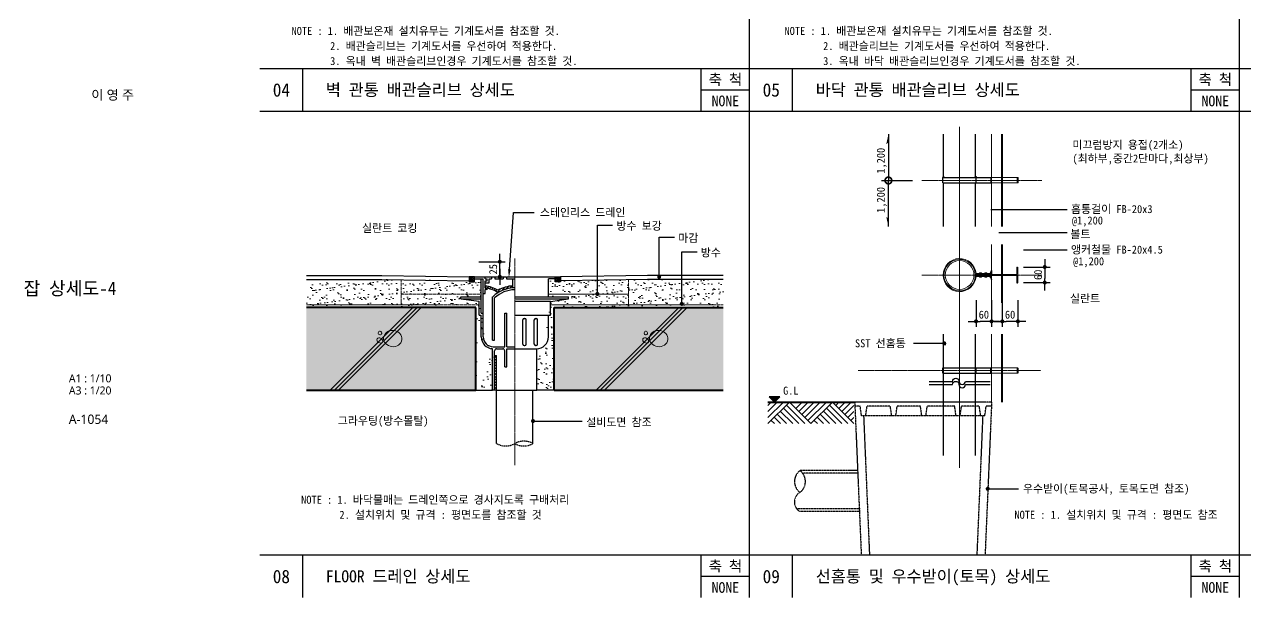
# Model space of a CAD drawing. Header units: millimetres. Extents: x 209 to 75467, y 6568 to 12199.
# Drawn here: x 32927 to 37505, y 6677 to 8825 of the extents above; entities that cross this region are included whole.
import ezdxf
from ezdxf.enums import TextEntityAlignment as Align

# ---------------------------------------------------------------- set-up
doc = ezdxf.new("R2010")
doc.units = ezdxf.units.MM
doc.header["$MEASUREMENT"] = 0
for name, pattern in [('CEN', [62, 60, -1, 0, -1]), ('HID', [2, 1.1, -0.9]), ('HIDDEN', [0.375, 0.25, -0.125])]:
    doc.linetypes.add(name, pattern=pattern)
doc.layers.get('0').update_dxf_attribs({"linetype": 'CONTINUOUS'})
for name, color, linetype, lineweight in [('A-BORD-TEXT', 3, 'CONTINUOUS', 25), ('A-CNTL', 1, 'CEN', 15), ('A-CONC-LIN1', 2, 'CONTINUOUS', 40), ('A-CUTL', 7, 'CONTINUOUS', 25), ('A-DIMS', 7, 'CONTINUOUS', 25), ('A-ELEV-LIN2', 7, 'CONTINUOUS', 25), ('A-ELEV-LIN3', 8, 'CONTINUOUS', 18), ('A-GRND', 2, 'CONTINUOUS', 40), ('A-MKXS-LEAD', 7, 'CONTINUOUS', 25), ('A-MKXS-TEXT1', 3, 'CONTINUOUS', 25), ('A-WAXM-PANL', 6, 'CONTINUOUS', 20), ('A-XXXX-FIN3', 4, 'CONTINUOUS', 25), ('A-XXXX-HATC', 8, 'CONTINUOUS', 18), ('A-XXXX-STL', 3, 'CONTINUOUS', 25), ('A-XXXX-SYMB', 7, 'CONTINUOUS', 25), ('A-XXXX-TABL', 7, 'CONTINUOUS', 25), ('A-XXXX-TXT2', 3, 'CONTINUOUS', 25), ('A-XXXX-WAT1', 9, 'HID', 20)]:
    doc.layers.add(name, color=color, linetype=linetype, lineweight=lineweight)
for name, color, linetype in [('A-XXXX-SOLD', 252, 'CONTINUOUS'), ('A-XXXX-UTIL', 9, 'HID'), ('CA-ANNO-TEXT', 3, 'CONTINUOUS')]:
    doc.layers.add(name, color=color, linetype=linetype)
doc.styles.add('HY울릉도L', font='H2GTRE.TTF')
doc.styles.add('돋움체', font='')
doc.styles.add('맑은고딕', font='')
doc.styles.get('돋움체').set_extended_font_data('DotumChe')
doc.styles.get('맑은고딕').set_extended_font_data('Malgun Gothic')
doc.dimstyles.new('CDIM', dxfattribs={"dimtxt": 3, "dimasz": 1.5, "dimexe": 2, "dimexo": 1, "dimgap": 1, "dimtad": 1, "dimdec": 0, "dimrnd": 0.5, "dimzin": 0, "dimdsep": 32, "dimlunit": 6, "dimtxsty": 'HY울릉도L', "dimblk1": '_CIDOT', "dimblk2": '_CIDOT', "dimsah": 1, "dimcen": 5.5, "dimclrd": 2, "dimclre": 2, "dimclrt": 7, "dimadec": 0, "dimazin": 0, "dimtfac": 1, "dimtdec": 0, "dimtix": 1, "dimtmove": 2, "dimatfit": 1, "dimldrblk": '_CIDOT', "dimfxl": 1, "dimtolj": 1, "dimtzin": 0, "dimlwd": -1, "dimarcsym": 0})
pattern_1 = [(45, (-20683.1246, 10547.9696), (-3.5355339, 3.5355339), []), (135, (-20683.1246, 10547.9696), (-3.5355339, -3.5355339), [])]
pattern_2 = [(37.5, (-16613.1, 11887.354), (-1.259867, 38.536475), [0, -30.4, 0, -34, 0, -32.5]), (7.5, (-16613.1, 11887.354), (35.395534, 56.44292), [0, -16.4, 0, -27.4, 0, -10.5]), (327.5, (-16637.7, 11887.354), (62.282837, 0.11318), [0, -10, 0, -36, 0, -47]), (317.5, (-16637.7, 11887.354), (60.12253, 17.55351), [0, -5, 0, -23.6, 0, -27])]
pattern_3 = [(37.5, (-1955.493, 11896.34), (-1.259867, 38.536475), [0, -30.4, 0, -34, 0, -32.5]), (7.5, (-1955.493, 11896.34), (35.395534, 56.44292), [0, -16.4, 0, -27.4, 0, -10.5]), (327.5, (-1980.093, 11896.34), (62.282837, 0.11318), [0, -10, 0, -36, 0, -47]), (317.5, (-1980.093, 11896.34), (60.12253, 17.55351), [0, -5, 0, -23.6, 0, -27])]

# ---------------------------------------------------------------- blocks, each defined once
blk = doc.blocks.new('*X27')
at = {"color": 0}
for p, q in [((1430, 1188.2), (1433, 1191.2)), ((1430, 1183.9), (1433, 1186.9)), ((1430, 1179.7), (1433, 1182.7)), ((1430, 1175.4), (1433, 1178.4)), ((1430, 1171.2), (1433, 1174.2)), ((1430, 1167), (1433, 1170)), ((1430, 1162.7), (1433, 1165.7)), ((1430, 1158.5), (1433, 1161.5))]:
    blk.add_line(p, q, dxfattribs=at)
blk = doc.blocks.new('_CIDOT')
at = {"color": 0, "linetype": 'ByBlock'}
blk.add_line((2, 0), (-1, 0), dxfattribs=at)
at = {"color": 0, "linetype": 'ByBlock', "const_width": 0.5}
blk.add_lwpolyline([(-0.25, 0, 1), (0.25, 0, 1)], format="xyb", close=True, dxfattribs=at)
blk = doc.blocks.new('*D103')
at = {"layer": 'A-DIMS', "lineweight": -2, "transparency": 16777216}
for p, q in [((34630.2, 7935.7), (34729.2, 7935.7)), ((34630.2, 7879.2), (34729.2, 7879.2))]:
    blk.add_line(p, q, dxfattribs=at)
at = {"layer": 'A-DIMS', "transparency": 16777216}
for p, q in [((34709.2, 7950.7), (34709.2, 7965.7)), ((34709.2, 7879.2), (34709.2, 7935.7)), ((34709.2, 7864.2), (34709.2, 7849.2))]:
    blk.add_line(p, q, dxfattribs=at)
at = {"layer": 'A-DIMS', "transparency": 16777216, "xscale": 15, "yscale": 15, "zscale": 15}
for p, rotation in [((34709.2, 7935.7), 270), ((34709.2, 7879.2), 90)]:
    blk.add_blockref('_CIDOT', p, dxfattribs=dict(at, rotation=rotation))
at = {"layer": 'A-DIMS', "color": 3, "transparency": 16777216, "insert": (34684.2, 7907.5), "char_height": 30, "attachment_point": 5, "rotation": 90, "style": '돋움체'}
blk.add_mtext('\\A1;25', dxfattribs=at)
blk = doc.blocks.new('*X26')
at = {"color": 0}
for p, q in [((1416, 1293), (1417.6, 1294.6)), ((1418.7, 1291.4), (1421.2, 1293.9)), ((1422.2, 1290.6), (1424.6, 1293.1)), ((1425.4, 1289.7), (1427.8, 1292)), ((1428.5, 1288.5), (1430.8, 1290.8)), ((1431.4, 1287.2), (1433.6, 1289.4)), ((1434.2, 1285.7), (1438.9, 1290.4)), ((1440.7, 1287.9), (1445.8, 1293)), ((1447.3, 1290.4), (1451.3, 1294.4)), ((1452.8, 1291.6), (1456.2, 1295))]:
    blk.add_line(p, q, dxfattribs=at)
blk = doc.blocks.new('UNITCIRCLE')
blk.add_circle((0, 0), 1)
blk = doc.blocks.new('*D115')
at = {"layer": 'A-DIMS', "lineweight": -2, "transparency": 16777216}
for p, q in [((36494.7, 7791.3), (36494.7, 7692.2)), ((36553.1, 7791.3), (36553.1, 7692.2))]:
    blk.add_line(p, q, dxfattribs=at)
at = {"layer": 'A-DIMS', "transparency": 16777216}
blk.add_line((36538.1, 7712.2), (36509.7, 7712.2), dxfattribs=at)
at = {"layer": 'A-DIMS', "transparency": 16777216, "xscale": 15, "yscale": 15, "zscale": 15, "rotation": 180}
blk.add_blockref('_CIDOT', (36494.7, 7712.2), dxfattribs=at)
at = {"layer": 'A-DIMS', "transparency": 16777216, "xscale": 15, "yscale": 15, "zscale": 15}
blk.add_blockref('_CIDOT', (36553.1, 7712.2), dxfattribs=at)
at = {"layer": 'A-DIMS', "color": 3, "transparency": 16777216, "insert": (36523.9, 7737.2), "char_height": 30, "attachment_point": 5, "style": '돋움체'}
blk.add_mtext('\\A1;60', dxfattribs=at)
blk = doc.blocks.new('*D116')
at = {"layer": 'A-DIMS', "lineweight": -2, "transparency": 16777216}
for p, q in [((36593.1, 7791.3), (36593.1, 7692.2)), ((36651.5, 7791.3), (36651.5, 7692.2))]:
    blk.add_line(p, q, dxfattribs=at)
at = {"layer": 'A-DIMS', "transparency": 16777216}
blk.add_line((36636.5, 7712.2), (36608.1, 7712.2), dxfattribs=at)
at = {"layer": 'A-DIMS', "transparency": 16777216, "xscale": 15, "yscale": 15, "zscale": 15, "rotation": 180}
blk.add_blockref('_CIDOT', (36593.1, 7712.2), dxfattribs=at)
at = {"layer": 'A-DIMS', "transparency": 16777216, "xscale": 15, "yscale": 15, "zscale": 15}
blk.add_blockref('_CIDOT', (36651.5, 7712.2), dxfattribs=at)
at = {"layer": 'A-DIMS', "color": 3, "transparency": 16777216, "insert": (36622.3, 7737.2), "char_height": 30, "attachment_point": 5, "style": '돋움체'}
blk.add_mtext('\\A1;60', dxfattribs=at)
blk = doc.blocks.new('*D117')
at = {"layer": 'A-DIMS', "lineweight": -2, "transparency": 16777216}
for p, q in [((36673.1, 7915.8), (36772.3, 7915.8)), ((36673.1, 7857.5), (36772.3, 7857.5))]:
    blk.add_line(p, q, dxfattribs=at)
at = {"layer": 'A-DIMS', "transparency": 16777216}
blk.add_line((36752.3, 7900.8), (36752.3, 7872.5), dxfattribs=at)
at = {"layer": 'A-DIMS', "transparency": 16777216, "xscale": 15, "yscale": 15, "zscale": 15}
for p, rotation in [((36752.3, 7915.8), 90), ((36752.3, 7857.5), 270)]:
    blk.add_blockref('_CIDOT', p, dxfattribs=dict(at, rotation=rotation))
at = {"layer": 'A-DIMS', "color": 3, "transparency": 16777216, "insert": (36727.3, 7886.7), "char_height": 30, "attachment_point": 5, "rotation": 90, "style": '돋움체'}
blk.add_mtext('\\A1;60', dxfattribs=at)

msp = doc.modelspace()

# ---------------------------------------------------------------- hatches: boundary and pattern name
at = {"layer": 'A-XXXX-HATC'}
h = msp.add_hatch(dxfattribs=at)
h.set_pattern_fill('ANSI37', color=256, scale=40)
h.set_pattern_definition(pattern_1)
h.paths.add_polyline_path([(34594.1, 7860.2), (34614, 7860.2), (34614, 7879.2), (34594.1, 7879.2)])
h = msp.add_hatch(dxfattribs=at)
h.set_pattern_fill('ANSI37', color=256, scale=40)
h.set_pattern_definition(pattern_1)
h.paths.add_polyline_path([(34936.5, 7860.2), (34916.6, 7860.2), (34916.6, 7879.2), (34936.5, 7879.2)])
h = msp.add_hatch(dxfattribs=at)
h.set_pattern_fill('ANSI37', color=256, scale=20, style=0)
h.set_pattern_definition([(45, (27655.1292, 6215.7144), (-1.76776695, 1.76776695), []), (135, (27655.1292, 6215.7144), (-1.76776695, -1.76776695), [])])
edge = h.paths.add_edge_path()
edge.add_arc((36524.2, 7913.2), 30.7, 305.0225, 340.2936)
edge.add_line((36553.1, 7902.9), (36553.1, 7888.1))
edge.add_line((36553.1, 7888.1), (36541.8, 7888.1))
h = msp.add_hatch(dxfattribs=at)
h.set_pattern_fill('ANSI37', color=256, scale=20, style=0)
h.set_pattern_definition([(315, (27655.1292, 9555.9478), (-1.76776695, -1.76776695), []), (225, (27655.1292, 9555.9478), (-1.76776695, 1.76776695), [])])
edge = h.paths.add_edge_path()
edge.add_arc((36524.2, 7858.5), 30.7, 19.7064, 54.9775, ccw=False)
edge.add_line((36553.1, 7868.8), (36553.1, 7883.6))
edge.add_line((36553.1, 7883.6), (36541.8, 7883.6))
h = msp.add_hatch(dxfattribs=at)
h.set_pattern_fill('AR-SAND', color=256, scale=20)
h.set_pattern_definition(pattern_3)
h.paths.add_polyline_path([(34631.6, 7786.1), (34631.6, 7764.5), (33983.9, 7764.5), (33983.9, 7869.5), (34267.1, 7869.5), (34593.8, 7864.2), (34594.1, 7860.2), (34614, 7860.2), (34614, 7871.6), (34639.2, 7871.6), (34639.2, 7803.5), (34563.5, 7803.5), (34563.5, 7796)])
h = msp.add_hatch(dxfattribs=at)
h.set_pattern_fill('AR-SAND', color=256, scale=20)
h.set_pattern_definition(pattern_3)
h.paths.add_polyline_path([(34898.9, 7786.1), (34898.9, 7764.5), (35546.6, 7764.5), (35546.6, 7869.5), (35263.4, 7869.5), (34936.7, 7864.2), (34936.5, 7860.2), (34916.6, 7860.2), (34916.6, 7871.6), (34891.4, 7871.6), (34891.4, 7803.5), (34967, 7803.5), (34967, 7796)])
h = msp.add_hatch(dxfattribs=at)
h.set_pattern_fill('AR-SAND', color=256, scale=20)
h.set_pattern_definition(pattern_2)
edge = h.paths.add_edge_path()
edge.add_line((34619, 7454.5), (34682, 7454.5))
edge.add_line((34631.6, 7735.4), (34639.2, 7735.4))
edge.add_line((34631.6, 7735.4), (34631.6, 7788.4))
edge.add_line((34682, 7454.5), (34682, 7609.4))
edge.add_arc((34684.6, 7654.7), 45.4, 180, 266.8153)
edge.add_line((34619, 7455.2), (34619, 7789.8))
edge.add_line((34639.2, 7654.7), (34639.2, 7735.4))
edge.add_line((34619, 7789.8), (34631.6, 7788.4))
h = msp.add_hatch(dxfattribs=at)
h.set_pattern_fill('AR-SAND', color=256, scale=20)
h.set_pattern_definition(pattern_2)
edge = h.paths.add_edge_path()
edge.add_line((34911.6, 7454.5), (34848.5, 7454.5))
edge.add_line((34898.9, 7735.4), (34891.4, 7735.4))
edge.add_line((34898.9, 7735.4), (34898.9, 7788.4))
edge.add_line((34848.5, 7454.5), (34848.5, 7609.4))
edge.add_arc((34846, 7654.7), 45.4, 273.1847, 360, ccw=False)
edge.add_line((34911.6, 7455.2), (34911.6, 7789.8))
edge.add_line((34891.4, 7654.7), (34891.4, 7735.4))
edge.add_line((34911.6, 7789.8), (34898.9, 7788.4))
at = {"layer": 'A-XXXX-SOLD'}
h = msp.add_hatch(color=256, dxfattribs=at)
h.paths.add_polyline_path([(35546.6, 7764.5), (34913.1, 7764.5), (34913.1, 7454.5), (35546.6, 7454.5)])
h.paths.add_polyline_path([(34619, 7764.5), (33983.9, 7764.5), (33983.9, 7454.5), (34619, 7454.5)])
at = {"layer": 'A-XXXX-SYMB'}
msp.add_hatch(color=256, dxfattribs=at).paths.add_polyline_path([(35739.4, 7409.1), (35759.4, 7429.1), (35719.4, 7429.1)])

# ---------------------------------------------------------------- linework, layer by layer
at = {"layer": 'A-CNTL'}
for p, q in [((36291.2, 8240.5), (36741, 8240.5)), ((34765.3, 7172.6), (34765.3, 7948)), ((36291.2, 7885.8), (36741, 7885.8)), ((36053.3, 7527.4), (36738.1, 7527.4))]:
    msp.add_line(p, q, dxfattribs=at)
at = {"layer": 'A-CONC-LIN1'}
for p, q in [((36593.1, 8067.2), (36593.1, 8413.3)), ((36593.1, 7781.3), (36593.1, 8000.5)), ((34619, 7764.5), (33983.9, 7764.5)), ((34619, 7455.2), (34619, 7764.5)), ((34913.1, 7454.5), (34913.1, 7764.5)), ((34913.1, 7764.5), (35546.6, 7764.5)), ((36593.1, 7409.6), (36593.1, 7663.6)), ((33983.9, 7454.5), (34619, 7454.5)), ((34913.1, 7454.5), (35546.6, 7454.5))]:
    msp.add_line(p, q, dxfattribs=at)
at = {"layer": 'A-CUTL', "ltscale": 2}
for points in [[(36318.3, 7487.3), (36406.6, 7487.3, -1), (36430.6, 7487.3, 1), (36454.6, 7487.3), (36547.9, 7487.3)], [(36318.3, 7475.3), (36406.6, 7475.3, -1), (36430.6, 7475.3, 1), (36454.6, 7475.3), (36547.9, 7475.3)]]:
    msp.add_lwpolyline(points, format="xyb", dxfattribs=at)
at = {"layer": 'A-CUTL', "linetype": 'HIDDEN', "ltscale": 20}
for centre, start, end in [((34731.2, 7313.8), 240.2587, 299.7413), ((34799.3, 7194.7), 60.2596, 119.7404), ((34799.3, 7313.8), 240.2596, 299.7404)]:
    msp.add_arc(centre, 68.6, start, end, dxfattribs=at)
at = {"layer": 'A-DIMS'}
for p, q in [((36166.1, 8413.3), (36166.1, 8240.3)), ((36139.8, 8240.3), (36256.4, 8240.3)), ((36166.1, 8067.2), (36166.1, 8240.3)), ((34620.2, 7879.2), (34731.5, 7879.2))]:
    msp.add_line(p, q, dxfattribs=at)
at = {"layer": 'A-DIMS', "const_width": 25}
msp.add_lwpolyline([(36166.1, 8243.4, 1), (36166.1, 8237.1, 1)], format="xyb", close=True, dxfattribs=at)
at = {"layer": 'A-DIMS'}
for points in [[(36166.1, 8413.3), (36166.3, 8382.6), (36158.2, 8376.7)], [(36166.1, 8067.2), (36166.3, 8097.9), (36158.2, 8103.8)]]:
    msp.add_solid(points, dxfattribs=at)
at = {"layer": 'A-ELEV-LIN2'}
for p, q in [((36373.1, 8255.6), (36373.1, 8413.3)), ((36493.1, 8255.6), (36493.1, 8413.3)), ((36370.1, 8230.9), (36370.1, 8250.9)), ((36370.1, 8250.9), (36550, 8250.9)), ((36495.6, 8230.9), (36495.6, 8250.9)), ((36370.1, 8230.9), (36550, 8230.9)), ((36373.1, 8067.2), (36373.1, 8230.9)), ((36493.1, 8067.2), (36493.1, 8230.9)), ((34765.3, 7879.2), (34916.6, 7879.2)), ((34916.6, 7871.6), (34916.6, 7879.2)), ((36491.9, 7888.1), (36550, 7888.1)), ((36491.9, 7883.6), (36550, 7883.6)), ((36497.6, 7883.6), (36497.6, 7888.1)), ((34891.4, 7803.5), (34891.4, 7871.6)), ((34916.6, 7871.6), (34891.4, 7871.6)), ((34765.3, 7803.5), (34967, 7803.5)), ((34765.3, 7796), (34967, 7796)), ((34898.9, 7786.1), (34765.3, 7786.1)), ((34898.9, 7786.1), (34967, 7796)), ((34898.9, 7735.4), (34898.9, 7786.1)), ((34967, 7796), (34967, 7803.5)), ((34765.3, 7735.4), (34898.9, 7735.4)), ((34795.5, 7627), (34795.5, 7717.8)), ((34800.6, 7722.8), (34803.1, 7722.8)), ((34808.1, 7627), (34808.1, 7717.8)), ((34838.4, 7627), (34838.4, 7717.8)), ((34843.4, 7722.8), (34846, 7722.8)), ((34851, 7627), (34851, 7717.8)), ((34891.4, 7654.7), (34891.4, 7735.4)), ((36373.1, 7209.8), (36373.1, 7663.6)), ((36493.1, 7209.8), (36493.1, 7663.6)), ((34765.3, 7609.4), (34846, 7609.4)), ((34800.6, 7622), (34803.1, 7622)), ((34843.4, 7622), (34846, 7622)), ((34848.5, 7454.5), (34848.5, 7609.4)), ((36370.1, 7517.4), (36370.1, 7537.4)), ((36370.1, 7537.4), (36550.6, 7537.4)), ((36370.1, 7517.4), (36550.6, 7517.4)), ((36495.6, 7517.4), (36495.6, 7537.4)), ((36550.6, 7517.4), (36550.6, 7537.4)), ((34697.2, 7254.1), (34697.2, 7454.5)), ((34697.2, 7454.5), (34765.3, 7454.5)), ((34765.3, 7454.5), (34848.5, 7454.5)), ((34833.4, 7254.1), (34833.4, 7454.5))]:
    msp.add_line(p, q, dxfattribs=at)
for points in [[(36373.1, 8255.7), (36371.6, 8254.7), (36370.6, 8250.9)], [(36493.1, 8255.7), (36494.6, 8254.7), (36495.6, 8250.9)]]:
    msp.add_lwpolyline(points, dxfattribs=at)
for centre, radius, start, end in [((34800.6, 7717.8), 5.04, 90, 180), ((34803.1, 7717.8), 5.04, 0, 90), ((34843.4, 7717.8), 5.04, 90, 180), ((34846, 7717.8), 5.04, 0, 90), ((34846, 7654.7), 45.4, 270, 0), ((34800.6, 7627), 5.04, 180, 270), ((34803.1, 7627), 5.04, 270, 0), ((34843.4, 7627), 5.04, 180, 270), ((34846, 7627), 5.04, 270, 0)]:
    msp.add_arc(centre, radius, start, end, dxfattribs=at)
at = {"layer": 'A-ELEV-LIN3'}
for p, q in [((36433.1, 7163.5), (36433.1, 8441.7)), ((36550, 8230.9), (36550, 8250.9)), ((36494.7, 7891.1), (36550, 7891.1)), ((36494.7, 7880.6), (36550, 7880.6)), ((36507.5, 7894.1), (36507.5, 7891.1)), ((36507.5, 7894.1), (36515.2, 7894.1)), ((36507.5, 7880.6), (36507.5, 7877.6)), ((36507.5, 7877.6), (36515.2, 7877.6)), ((36509.8, 7880.6), (36509.8, 7891.1)), ((36512.8, 7880.6), (36512.8, 7891.1)), ((36515.2, 7894.1), (36515.2, 7891.1)), ((36515.2, 7880.6), (36515.2, 7877.6)), ((36527.9, 7894.1), (36535.7, 7894.1)), ((36527.9, 7894.1), (36527.9, 7891.1)), ((36527.9, 7880.6), (36527.9, 7877.6)), ((36527.9, 7877.6), (36535.7, 7877.6)), ((36530.4, 7880.6), (36530.4, 7891.1)), ((36533.4, 7880.6), (36533.4, 7891.1)), ((36535.7, 7894.1), (36535.7, 7891.1)), ((36535.7, 7880.6), (36535.7, 7877.6)), ((36550, 7888.1), (36550, 7891.1)), ((36550, 7880.6), (36550, 7883.6))]:
    msp.add_line(p, q, dxfattribs=at)
at = {"layer": 'A-ELEV-LIN3', "linetype": 'HIDDEN', "ltscale": 0.5}
for p, q in [((36550, 8250.9), (36653.1, 8250.9)), ((36648.6, 8230.9), (36648.6, 8250.9)), ((36653.1, 8230.9), (36653.1, 8250.9)), ((36550, 8230.9), (36653.1, 8230.9)), ((36550, 7888.1), (36647, 7888.1)), ((36550, 7883.6), (36647, 7883.6)), ((36647, 7915.8), (36651.5, 7915.8)), ((36647, 7888.1), (36647, 7915.8)), ((36647, 7883.6), (36647, 7855.8)), ((36651.5, 7888.1), (36651.5, 7915.8)), ((36651.5, 7883.6), (36651.5, 7888.1)), ((36651.5, 7883.6), (36651.5, 7855.8)), ((36647, 7855.8), (36651.5, 7855.8)), ((36550.6, 7537.4), (36653.1, 7537.4)), ((36550.6, 7517.4), (36653.1, 7517.4)), ((36648.6, 7517.4), (36648.6, 7537.4)), ((36653.1, 7517.4), (36653.1, 7537.4))]:
    msp.add_line(p, q, dxfattribs=at)
at = {"layer": 'A-ELEV-LIN3'}
for points in [[(36378, 8250.9), (36374.5, 8253.7), (36373.1, 8255.6)], [(36488.2, 8250.9), (36491.7, 8253.7), (36493.1, 8255.6)]]:
    msp.add_lwpolyline(points, dxfattribs=at)
msp.add_circle((36433.1, 7885.8), 53.9, dxfattribs=at)
for centre, radius, start, end in [((36433.1, 7885.8), 61.9, 4.8677, 355.1323), ((36433.1, 7885.8), 58.9, 2.1904, 0), ((36507.2, 7886.3), 7.82, 57.8939, 87.2792), ((36507.2, 7872.8), 7.82, 57.8939, 87.2792), ((36515.5, 7886.3), 7.82, 91.7115, 122.1061), ((36515.5, 7872.8), 7.82, 91.7115, 122.1061), ((36527.6, 7886.3), 7.82, 57.8939, 87.2792), ((36527.6, 7872.8), 7.82, 57.8939, 87.2792), ((36535.9, 7886.3), 7.82, 91.7115, 122.1061), ((36535.9, 7872.8), 7.82, 91.7115, 122.1061)]:
    msp.add_arc(centre, radius, start, end, dxfattribs=at)
at = {"layer": 'A-GRND'}
msp.add_line((35714.5, 7409.6), (36039.8, 7409.6), dxfattribs=at)
at = {"layer": 'A-MKXS-LEAD'}
for p, q in [((34745.2, 7906.4), (34760.7, 8120.1)), ((34760.7, 8120.1), (34837.4, 8120.1)), ((36550.1, 8132.1), (36836.7, 8132.1)), ((35074.8, 7814.8), (35074.8, 8072.8)), ((35074.8, 8072.8), (35132.2, 8072.8)), ((35306.7, 7879), (35306.7, 8027.4)), ((35306.7, 8027.4), (35364, 8027.4)), ((36579.7, 8044.8), (36836.7, 8044.8)), ((35391.3, 7777.3), (35391.3, 7973.3)), ((35391.3, 7973.3), (35448.6, 7973.3)), ((36672.8, 7980.7), (36836.7, 7980.7)), ((36375.4, 7629.8), (36259.6, 7629.8)), ((36375.5, 7625.5), (36381.5, 7625.5)), ((36375.5, 7625.5), (36381.5, 7625.5)), ((36375.5, 7625.5), (36381.5, 7625.5)), ((34833.7, 7338.5), (35017.9, 7338.5)), ((36538.5, 7080.5), (36532.5, 7080.5)), ((36538.5, 7080.5), (36532.5, 7080.5)), ((36538.5, 7080.5), (36532.5, 7080.5)), ((36538.5, 7084.7), (36654.4, 7084.7))]:
    msp.add_line(p, q, dxfattribs=at)
for points in [[(36495.2, 8254.9, 0, 10, 0), (36507.1, 8282.6, 0, 0, 0), (36546.3, 8374.2, 0, 0, 0), (36836.7, 8374.2, 0, 0, 0)], [(36466.6, 7937.5, 0, 10, 0), (36478.5, 7965.1, 0, 0, 0), (36550.1, 8132.1, 0, 0, 0)], [(34601, 7876.7, 0, 10, 0), (34589.2, 7904.4, 0, 0, 0), (34522.1, 8060.9, 0, 0, 0), (34428.5, 8060.9, 0, 0, 0)], [(36515.1, 7894.2, 0, 10, 0), (36526.9, 7921.8, 0, 0, 0), (36579.7, 8044.8, 0, 0, 0)], [(36632.6, 7886.8, 0, 10, 0), (36644.4, 7914.5, 0, 0, 0), (36672.8, 7980.7, 0, 0, 0)], [(36553.6, 7873.9, 0, 10, 0), (36565.5, 7846.2, 0, 0, 0), (36586.4, 7797.4, 0, 0, 0), (36836.7, 7797.4, 0, 0, 0)], [(34639.6, 7485.1, 0, 10, 0), (34627.8, 7457.4, 0, 0, 0), (34576.8, 7338.5, 0, 0, 0), (34477, 7338.5, 0, 0, 0)]]:
    msp.add_lwpolyline(points, format="xyseb", dxfattribs=at)
at = {"layer": 'A-MKXS-LEAD', "const_width": 7.5}
for points in [[(35310.4, 7879.2, -1), (35302.9, 7879.2, -1)], [(35310.4, 7879.2, -1), (35302.9, 7879.2, -1)], [(35078.6, 7815.1, -1), (35071.1, 7815.1, -1)], [(35078.6, 7815.1, -1), (35071.1, 7815.1, -1)], [(35395, 7777.6, -1), (35387.5, 7777.6, -1)], [(35395, 7777.6, -1), (35387.5, 7777.6, -1)], [(36375.4, 7633.5, -1), (36375.4, 7626, -1)], [(34833.7, 7334.7, -1), (34833.7, 7342.2, -1)], [(36538.5, 7088.5, 1), (36538.5, 7081, 1)]]:
    msp.add_lwpolyline(points, format="xyb", close=True, dxfattribs=at)
at = {"layer": 'A-MKXS-LEAD'}
msp.add_solid([(34740.2, 7906.8), (34743.1, 7876.5), (34750.2, 7906.1)], dxfattribs=at)
at = {"layer": 'A-WAXM-PANL'}
for p, q in [((36553.1, 8067.2), (36553.1, 8413.3)), ((36553.1, 7781.3), (36553.1, 8000.5)), ((36553.1, 7409.6), (36553.1, 7663.6))]:
    msp.add_line(p, q, dxfattribs=at)
at = {"layer": 'A-XXXX-FIN3'}
for p, q in [((33983.9, 7884.5), (34267.2, 7884.5)), ((34267.2, 7884.5), (34594.1, 7879.2)), ((34614, 7866.3), (34614, 7879.2)), ((35263.3, 7884.5), (34936.5, 7879.2)), ((35546.6, 7884.5), (35263.3, 7884.5)), ((33983.9, 7869.5), (34267.2, 7869.5)), ((34267, 7869.5), (34593.8, 7864.2)), ((35263.6, 7869.5), (34936.7, 7864.2)), ((35546.6, 7869.5), (35263.3, 7869.5)), ((34619, 7454.5), (34682, 7454.5)), ((34911.6, 7454.5), (34848.5, 7454.5))]:
    msp.add_line(p, q, dxfattribs=at)
at = {"layer": 'A-XXXX-HATC'}
for p, q in [((34073.4, 7454.5), (34383.4, 7764.5)), ((34088.9, 7454.5), (34398.9, 7764.5)), ((34104.4, 7454.5), (34414.4, 7764.5)), ((35070.1, 7454.5), (35380.1, 7764.5)), ((35085.6, 7454.5), (35395.6, 7764.5)), ((35101.2, 7454.5), (35411.2, 7764.5)), ((34689.6, 7491.3), (34697.2, 7498.9)), ((34689.6, 7480.6), (34697.2, 7488.2)), ((34689.6, 7469.9), (34697.2, 7477.5)), ((34689.6, 7459.2), (34697.2, 7466.8)), ((35714.5, 7328.9), (35795.1, 7409.6)), ((35714.5, 7397.4), (35726.7, 7409.6)), ((35714.5, 7374.5), (35749.5, 7409.6)), ((35714.5, 7351.7), (35772.3, 7409.6)), ((35760.9, 7375.4), (35807.3, 7328.9)), ((35772.3, 7386.8), (35830.1, 7328.9)), ((35783.7, 7398.2), (35852.9, 7328.9)), ((35795.1, 7409.6), (35875.7, 7328.9)), ((35818.7, 7385.9), (35842.3, 7409.6)), ((35830.1, 7374.5), (35865.1, 7409.6)), ((35841.5, 7363.1), (35888, 7409.6)), ((35852.9, 7351.7), (35910.8, 7409.6)), ((35864.3, 7340.3), (35933.6, 7409.6)), ((35875.7, 7328.9), (35956.4, 7409.6)), ((35922.2, 7375.4), (35968.6, 7328.9)), ((35933.6, 7386.8), (35991.4, 7328.9)), ((35945, 7398.2), (36014.2, 7328.9)), ((35956.4, 7409.6), (36037, 7328.9)), ((35968.6, 7397.4), (35980.8, 7409.6)), ((35980, 7385.9), (36003.6, 7409.6)), ((35991.4, 7374.5), (36026.4, 7409.6)), ((36002.8, 7363.1), (36037, 7397.4)), ((36014.2, 7351.7), (36037, 7374.5)), ((35726.7, 7341.1), (35738.9, 7328.9)), ((35738.1, 7352.5), (35761.7, 7328.9)), ((35749.5, 7364), (35784.5, 7328.9)), ((35888, 7341.1), (35900.2, 7328.9)), ((35899.4, 7352.5), (35923, 7328.9)), ((35910.8, 7364), (35945.8, 7328.9)), ((36025.6, 7340.3), (36037, 7351.7))]:
    msp.add_line(p, q, dxfattribs=at)
at = {"layer": 'A-XXXX-STL'}
for p, q in [((34614, 7879.2), (34678.4, 7879.2)), ((34614, 7871.6), (34614, 7879.2)), ((34654.3, 7871.6), (34654.3, 7879.2)), ((34678.4, 7879.2), (34678.4, 7871.6)), ((34691, 7879.2), (34691, 7871.6)), ((34691, 7879.2), (34721.3, 7879.2)), ((34721.3, 7879.2), (34721.3, 7871.6)), ((34733.9, 7879.2), (34733.9, 7871.6)), ((34733.9, 7879.2), (34765.3, 7879.2)), ((34614, 7871.6), (34646.7, 7871.6)), ((34639.2, 7743), (34639.2, 7871.6)), ((34646.7, 7654.7), (34646.7, 7871.6)), ((34654.3, 7871.6), (34661.9, 7871.6)), ((34654.3, 7864.1), (34661.9, 7864.1)), ((34654.3, 7837.2), (34654.3, 7864.1)), ((34654.3, 7856.5), (34669.4, 7856.5)), ((34654.3, 7816.1), (34654.3, 7832.1)), ((34661.9, 7864.1), (34661.9, 7871.6)), ((34661.9, 7830.9), (34661.9, 7836)), ((34669.4, 7856.5), (34669.4, 7871.6)), ((34669.4, 7871.6), (34678.4, 7871.6)), ((34691, 7871.6), (34721.3, 7871.6)), ((34733.9, 7871.6), (34765.3, 7871.6)), ((34757.7, 7845.9), (34757.7, 7871.6)), ((34757.7, 7837.7), (34757.7, 7845.3)), ((34563.5, 7803.5), (34639.2, 7803.5)), ((34563.5, 7796), (34563.5, 7803.5)), ((34563.5, 7796), (34631.6, 7788.4)), ((34563.5, 7796), (34639.2, 7796)), ((34631.6, 7735.4), (34631.6, 7788.4)), ((34646.7, 7816.1), (34654.3, 7816.1)), ((34682, 7642.1), (34682, 7803.5)), ((34689.6, 7642.1), (34689.6, 7800.3)), ((34639.2, 7743), (34646.7, 7743)), ((34727.4, 7616.9), (34727.4, 7743)), ((34727.4, 7743), (34735, 7743)), ((34735, 7616.9), (34735, 7743)), ((34631.6, 7735.4), (34639.2, 7735.4)), ((34639.2, 7654.7), (34639.2, 7735.4)), ((34682, 7642.1), (34689.6, 7642.1)), ((34682, 7454.5), (34682, 7609.4)), ((34684.6, 7616.9), (34727.4, 7616.9)), ((34689.6, 7454.5), (34689.6, 7601.8)), ((34697.2, 7609.4), (34719.9, 7609.4)), ((34727.4, 7541.3), (34727.4, 7601.8)), ((34735, 7616.9), (34765.3, 7616.9)), ((34735, 7541.3), (34735, 7609.4)), ((34735, 7609.4), (34765.3, 7609.4)), ((34689.6, 7584.1), (34697.2, 7584.1)), ((34697.2, 7454.5), (34697.2, 7584.1)), ((34727.4, 7541.3), (34735, 7541.3)), ((34697.2, 7454.5), (34682, 7454.5))]:
    msp.add_line(p, q, dxfattribs=at)
for centre, radius, start, end in [((34640.5, 7720.2), 125.3, 60.131, 83.6561), ((34640.5, 7720.2), 117.7, 57.9931, 83.2466), ((34640.5, 7720.2), 112.7, 79.0476, 82.9428), ((34765.3, 7720.2), 110.2, 90, 133.3696), ((34765.3, 7720.2), 125.3, 93.4615, 119.869), ((34765.3, 7720.2), 117.7, 90, 122.0069), ((34765.3, 7720.2), 117.7, 122.0069, 134.9779), ((34684.6, 7654.7), 45.4, 180, 266.8153), ((34684.6, 7654.7), 37.8, 180, 270), ((34697.2, 7601.8), 7.57, 90, 180), ((34719.9, 7601.8), 7.57, 0, 90)]:
    msp.add_arc(centre, radius, start, end, dxfattribs=at)
at = {"layer": 'A-XXXX-SYMB'}
for p, q in [((35719.4, 7429.1), (35739.4, 7409.1)), ((35759.4, 7429.1), (35719.4, 7429.1)), ((35739.4, 7409.1), (35759.4, 7429.1))]:
    msp.add_line(p, q, dxfattribs=at)
for points in [[(34594.1, 7860.2), (34614, 7860.2), (34614, 7879.2), (34594.1, 7879.2)], [(34936.5, 7860.2), (34916.6, 7860.2), (34916.6, 7879.2), (34936.5, 7879.2)]]:
    msp.add_lwpolyline(points, close=True, dxfattribs=at)
for points in [[(36541.8, 7888.1, 0.155126), (36553.1, 7902.9), (36553.1, 7888.1)], [(36541.8, 7883.6, -0.155126), (36553.1, 7868.8), (36553.1, 7883.6)]]:
    msp.add_lwpolyline(points, format="xyb", close=True, dxfattribs=at)
at = {"layer": 'A-XXXX-TABL'}
for p, q in [((37482.5, 6676.8), (37482.5, 12198.8)), ((37482.5, 6676.8), (37482.5, 12198.8)), ((35645.7, 6676.8), (35645.7, 10242.8)), ((33809, 8660.6), (41156.5, 8660.6)), ((33969, 8660.6), (33969, 8500.6)), ((35462.6, 8660.6), (35462.6, 8500.6)), ((35805.7, 8660.6), (35805.7, 8500.6)), ((37299.4, 8660.6), (37299.4, 8500.6)), ((35462.6, 8580.6), (35645.7, 8580.6)), ((37299.4, 8580.6), (37482.5, 8580.6)), ((33809, 8500.6), (41156.5, 8500.6)), ((33809, 6836.8), (41156.5, 6836.8)), ((33969, 6836.8), (33969, 6676.8)), ((35462.6, 6836.8), (35462.6, 6676.8)), ((35805.7, 6836.8), (35805.7, 6676.8)), ((37299.4, 6836.8), (37299.4, 6676.8)), ((35462.6, 6756.8), (35645.7, 6756.8)), ((37299.4, 6756.8), (37482.5, 6756.8))]:
    msp.add_line(p, q, dxfattribs=at)
at = {"layer": 'A-XXXX-UTIL'}
for p, q in [((36039.8, 7409.6), (36064.3, 6836.8)), ((36553.1, 7409.6), (36039.8, 7409.6)), ((36060.3, 7394.2), (36040.5, 7394.2)), ((36065.4, 7358.2), (36060.3, 7394.2)), ((36080.8, 7358.2), (36086, 7394.2)), ((36173.2, 7394.2), (36086, 7394.2)), ((36178.4, 7358.2), (36173.2, 7394.2)), ((36193.8, 7358.2), (36198.9, 7394.2)), ((36286.2, 7394.2), (36198.9, 7394.2)), ((36291.3, 7358.2), (36286.2, 7394.2)), ((36306.7, 7358.2), (36311.8, 7394.2)), ((36414.5, 7394.2), (36311.8, 7394.2)), ((36419.6, 7358.2), (36414.5, 7394.2)), ((36435, 7358.2), (36440.2, 7394.2)), ((36491.5, 7394.2), (36440.2, 7394.2)), ((36506.9, 7394.2), (36491.5, 7394.2)), ((36512, 7358.2), (36506.9, 7394.2)), ((36527.4, 7358.2), (36532.6, 7394.2)), ((36553.1, 7409.6), (36528.5, 6836.8)), ((36552.3, 7394.2), (36532.6, 7394.2)), ((36440.2, 7358.2), (36065.4, 7358.2)), ((36073.1, 7358.2), (36095.1, 6836.8)), ((36491.5, 7358.2), (36440.2, 7358.2)), ((36527.4, 7358.2), (36491.5, 7358.2)), ((36519.7, 7358.2), (36497.7, 6836.8)), ((36052.6, 7152.9), (35834.4, 7152.9)), ((36053.1, 7142.6), (35844.7, 7142.6)), ((36059.8, 7009.2), (35822.5, 7009.2)), ((36060.3, 6998.9), (35834.4, 6998.9))]:
    msp.add_line(p, q, dxfattribs=at)
for centre, radius, start, end in [((35865.2, 7111.8), 51.3, 126.8699, 233.1301), ((35803.6, 7111.8), 51.3, 306.8699, 53.1301), ((35855, 7034.8), 41.4, 119.7449, 240.2551)]:
    msp.add_arc(centre, radius, start, end, dxfattribs=at)
at = {"layer": 'A-XXXX-WAT1', "ltscale": 1.5}
for p, q in [((34339.2, 7774.5), (34339.2, 7868.3)), ((35191.4, 7774.5), (35191.4, 7868.3)), ((34339.2, 7813.5), (34639.2, 7813.5)), ((35191.4, 7813.5), (34891.4, 7813.5)), ((33983.9, 7774.5), (34631.6, 7774.5)), ((35546.6, 7774.5), (34898.9, 7774.5))]:
    msp.add_line(p, q, dxfattribs=at)

# ---------------------------------------------------------------- block references
at = {"layer": 'A-XXXX-HATC', "xscale": 2.521811001715832, "yscale": 2.521811001715832, "zscale": 2.521811001715832}
for name in ['*X26', '*X27']:
    msp.add_blockref(name, (31083.4, 4579.5), dxfattribs=at)
at = {"layer": 'A-XXXX-HATC', "zscale": 8.57}
for p, xscale, yscale, rotation in [((34259.3, 7640.5), 11.95254471674015, 8.780127009376884, 149.5241521008989), ((34260, 7668.4), 6.623173993103351, 6.456097804242745, 125.6229394815652), ((34307.9, 7647.8), 34.57771260410583, 30.64176560309716, 173.2409189167224), ((35256, 7640.5), 11.95254471674015, 8.780127009376884, 149.5241521008989), ((35256.7, 7668.4), 6.623173993103351, 6.456097804242745, 125.6229394815652), ((35304.6, 7647.8), 34.57771260410583, 30.64176560309716, 173.2409189167224)]:
    msp.add_blockref('UNITCIRCLE', p, dxfattribs=dict(at, xscale=xscale, yscale=yscale, rotation=rotation))

# ---------------------------------------------------------------- texts
at = {"layer": 'A-BORD-TEXT', "style": '맑은고딕'}
for s, height, p in [('이 영 주', 36, (33177.5, 8543.1)), ('A1 : 1/10', 30, (33093.5, 7483.5)), ('A3 : 1/20', 30, (33093.5, 7438.1)), ('A-1054', 35, (33093.2, 7327.8))]:
    msp.add_text(s, height=height, dxfattribs=at).set_placement(p)
at = {"layer": 'A-BORD-TEXT', "style": '돋움체'}
msp.add_text('잡 상세도-4', height=50, dxfattribs=at).set_placement((33097.8, 7836), align=Align.MIDDLE_CENTER)
at = {"layer": 'A-DIMS', "style": '돋움체'}
for p in [(36141.5, 8314.2), (36141.5, 8167.4)]:
    msp.add_text('1,200', height=30, rotation=90, dxfattribs=at).set_placement(p, align=Align.MIDDLE)
at = {"layer": 'A-MKXS-TEXT1', "style": '돋움체'}
for s, height, p in [(' NOTE : 1. 배관보온재 설치유무는 기계도서를 참조할 것.', 30, (33909, 8785.8)), (' NOTE : 1. 배관보온재 설치유무는 기계도서를 참조할 것.', 30, (35757.3, 8785.8)), ('2. 배관슬리브는 기계도서를 우선하여 적용한다.', 30, (34073, 8729.3)), ('2. 배관슬리브는 기계도서를 우선하여 적용한다.', 30, (35921.4, 8729.3)), ('3. 옥내 벽 배관슬리브인경우 기계도서를 참조할 것.', 30, (34073, 8673)), ('3. 옥내 바닥 배관슬리브인경우 기계도서를 참조할 것.', 30, (35921.4, 8673)), ('벽 관통 배관슬리브 상세도', 45, (34056.9, 8557.7)), ('바닥 관통 배관슬리브 상세도', 45, (35893.7, 8557.7)), ('미끄럼방지 용접(2개소)', 30, (36856, 8359)), ('(최하부,중간2단마다,최상부)', 30, (36856, 8307.7)), ('홈통걸이 FB-20x3', 30, (36850.7, 8118)), ('스테인리스 드레인', 30, (34859.6, 8105.6)), ('@1,200', 30, (36854.2, 8075.3)), ('실란트 코킹', 30, (34192.7, 8046.8)), ('방수 보강', 30, (35146.4, 8055)), ('마감', 30, (35378.2, 8009.5)), ('볼트', 30, (36848.2, 8023.9)), ('방수', 30, (35462.8, 7955.4)), ('앵커철물 FB-20x4.5', 30, (36850.6, 7966.1)), ('@1,200', 30, (36858.5, 7922.4)), ('실란트', 30, (36846.7, 7782.9)), ('SST 선홈통', 30, (36040.8, 7615)), ('그라우팅(방수몰탈)', 30, (34101.9, 7324.6)), ('설비도면 참조', 30, (35033.3, 7319.5)), ('우수받이(토목공사, 토목도면 참조)', 30, (36670.6, 7070)), ('NOTE : 1. 바닥물매는 드레인쪽으로 경사지도록 구배처리', 30, (33964.4, 7028.5)), ('2. 설치위치 및 규격 : 평면도를 참조할 것', 30, (34107.9, 6972.2)), ('NOTE : 1. 설치위치 및 규격 : 평면도 참조', 30, (36638.7, 6972.2)), ('FLOOR 드레인 상세도', 45, (34056.9, 6734)), ('선홈통 및 우수받이(토목) 상세도', 45, (35893.7, 6734))]:
    msp.add_text(s, height=height, dxfattribs=at).set_placement(p)
for s, p in [('축 척', (35554.9, 8598.8)), ('축 척', (37391.7, 8598.8)), ('NONE', (35554.9, 8518.4)), ('NONE', (37391.7, 8518.4)), ('축 척', (35554.9, 6775)), ('축 척', (37391.7, 6775)), ('NONE', (35554.9, 6694.6)), ('NONE', (37391.7, 6694.6))]:
    msp.add_text(s, height=40, dxfattribs=at).set_placement(p, align=Align.CENTER)
at = {"layer": 'A-XXXX-TXT2', "style": '돋움체'}
msp.add_text('G.L', height=30, dxfattribs=at).set_placement((35829.4, 7452.4), align=Align.MIDDLE_RIGHT)
at = {"layer": 'CA-ANNO-TEXT', "style": '돋움체'}
for s, p in [('04', (33857.9, 8554.6)), ('05', (35694.6, 8554.6)), ('08', (33857.9, 6730.8)), ('09', (35694.6, 6730.8))]:
    msp.add_text(s, height=50, dxfattribs=at).set_placement(p)

# ---------------------------------------------------------------- dimensions: what is measured, and where the dimension line sits
at = {"layer": 'A-DIMS'}
for base, p1, p2, angle, text, picture, middle in [((34709.2, 7935.7), (34620.2, 7879.2), (34620.2, 7935.7), 90, '25', '*D103', (34684.2, 7907.5)), ((36752.3, 7857.5), (36663.1, 7915.8), (36663.1, 7857.5), 270, '60', '*D117', (36727.3, 7886.7)), ((36494.7, 7712.2), (36553.1, 7801.3), (36494.7, 7801.3), 180, '60', '*D115', (36523.9, 7737.2)), ((36593.1, 7712.2), (36651.5, 7801.3), (36593.1, 7801.3), 180, '60', '*D116', (36622.3, 7737.2))]:
    dim = msp.add_linear_dim(base=base, p1=p1, p2=p2, angle=angle, text=text, dimstyle='CDIM', override={"dimscale": 10, "dimtxsty": '돋움체', "dimclrd": 256, "dimclre": 256, "dimclrt": 3}, dxfattribs=at)
    dim.commit()
    dim.dimension.update_dxf_attribs({"geometry": picture, "text_midpoint": middle})

doc.saveas('drawing.dxf')
